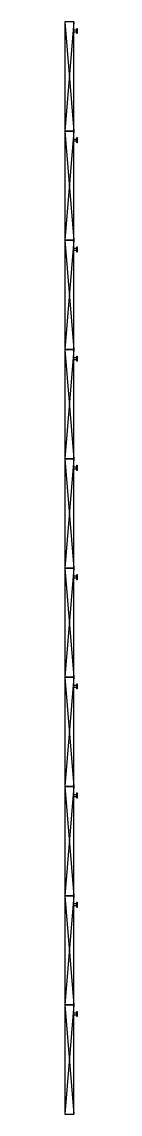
# Model space of a CAD drawing. Extents: x 14730 to 454070, y 45130 to 157087.
# Drawn here: x 239225 to 239495, y 52800 to 76800 of the extents above; entities that cross this region are included whole.
import ezdxf

# ---------------------------------------------------------------- set-up
doc = ezdxf.new("R2010")
doc.units = 0
doc.header["$LTSCALE"] = 50
doc.header["$MEASUREMENT"] = 0
doc.layers.add('0-DCC', color=30, linetype='Continuous')

# ---------------------------------------------------------------- blocks, each defined once
blk = doc.blocks.new('DCC-1-3')
at = {"layer": '0-DCC'}
for p, q in [((100, 1200), (-100, -1200)), ((-100, 1200), (100, -1200))]:
    blk.add_line(p, q, dxfattribs=at)
for points in [[(-170, 1057), (-170, 943), (-160, 943), (-160, 1057)], [(-100, 1025), (-160, 1025), (-160, 975), (-100, 975)], [(100, -1200), (-100, -1200), (-100, 1200), (100, 1200)]]:
    blk.add_lwpolyline(points, close=True, dxfattribs=at)

msp = doc.modelspace()

# ---------------------------------------------------------------- block references
at = {"transparency": 33554687, "xscale": -1}
for p in [(239325, 75600), (239325, 73200), (239325, 70800), (239325, 68400), (239325, 66000), (239325, 63600), (239325, 61200), (239325, 58800), (239325, 56400), (239325, 54000)]:
    msp.add_blockref('DCC-1-3', p, dxfattribs=at)

doc.saveas('drawing.dxf')
